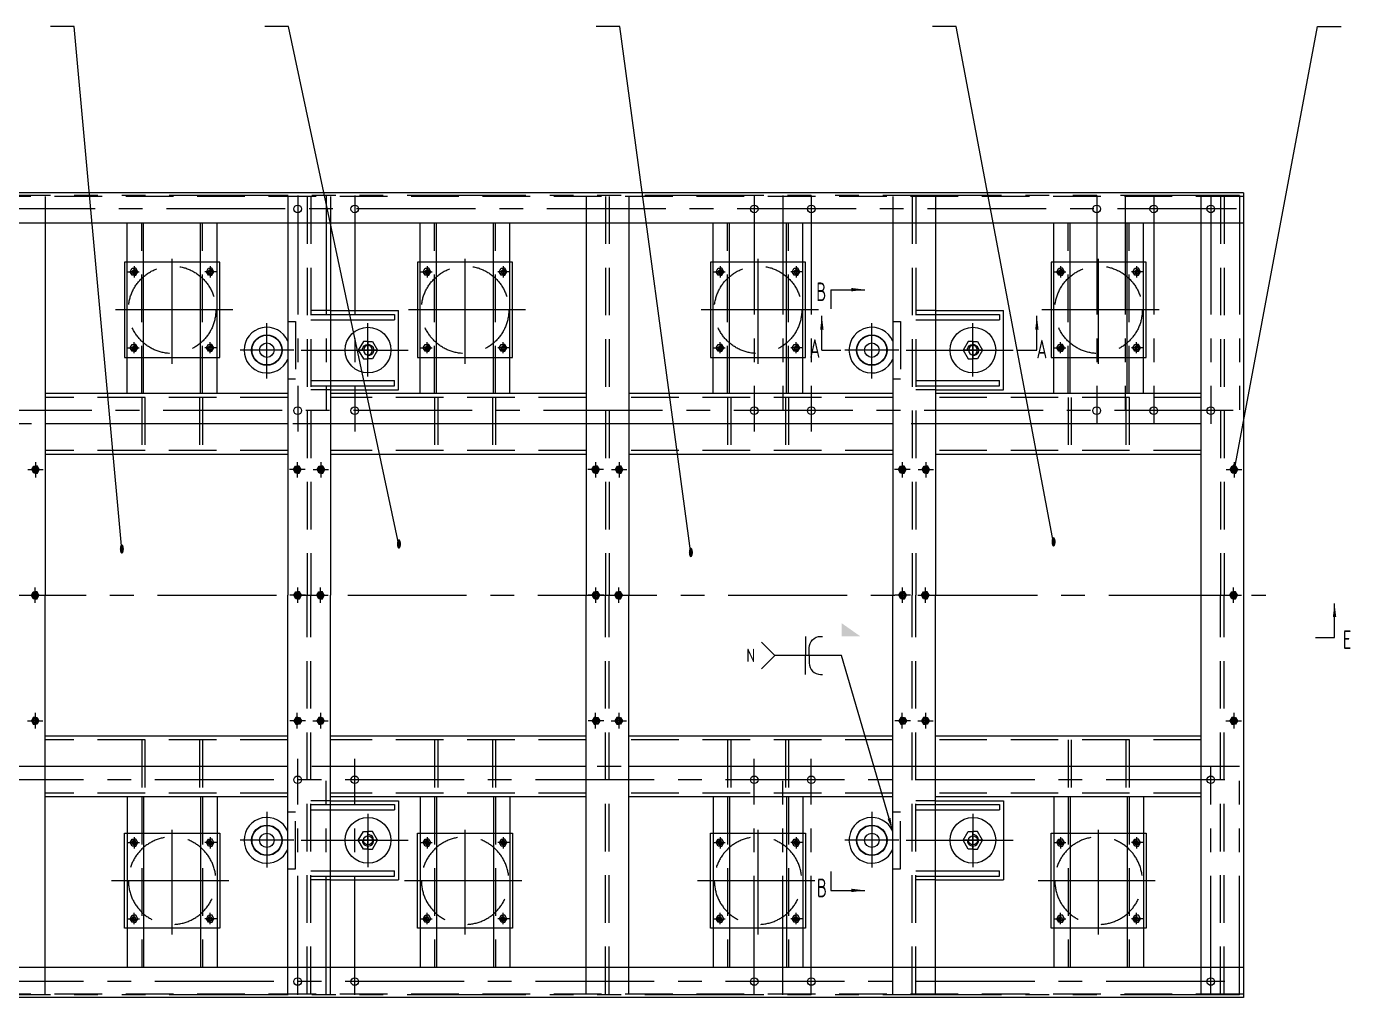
# Model space of a CAD drawing. Header units: millimetres. Extents: x 0 to 10500, y -288 to 7425.
# Drawn here: x 2886 to 6366, y 3422 to 5973 of the extents above; entities that cross this region are included whole.
import ezdxf
from ezdxf.enums import TextEntityAlignment as Align

# ---------------------------------------------------------------- set-up
doc = ezdxf.new("R2010")
doc.units = ezdxf.units.MM
doc.header["$LTSCALE"] = 250
for name, pattern in [('F', [0.75, 0.5, -0.25]), ('G', [2, 1.25, -0.25, 0.25, -0.25]), ('K', [2.5, 1.25, -0.25, 0.25, -0.25, 0.25, -0.25])]:
    doc.linetypes.add(name, pattern=pattern)
for name, color, linetype in [('01', 7, 'Continuous'), ('02', 1, 'Continuous'), ('04', 2, 'F'), ('05', 142, 'G'), ('07', 6, 'K'), ('11', 3, 'Continuous'), ('13', 3, 'Continuous'), ('14', 3, 'Continuous')]:
    doc.layers.add(name, color=color, linetype=linetype)
doc.styles.get("Standard").update_dxf_attribs({"font": 'isocp', "width": 0.707, "bigfont": 'intecad.shx'})

# ---------------------------------------------------------------- blocks, each defined once
blk = doc.blocks.new('*U17')
at = {"layer": '01'}
for p, q in [((0, 10), (-9, 4.8)), ((-9, 4.8), (-9, 0)), ((-9, -4.8), (-9, 0)), ((9, 4.8), (0, 10)), ((9, 0), (9, 4.8)), ((0, -10), (-9, -4.8)), ((9, -4.8), (0, -10)), ((9, 0), (9, -4.8))]:
    blk.add_line(p, q, dxfattribs=at)
blk.add_circle((0, 0), 4.8, dxfattribs=at)
at = {"layer": '02'}
blk.add_arc((0, 0), 6, 266.5577, 182.6113, dxfattribs=at)
at = {"layer": '05'}
for p, q in [((9.6, 0), (-9.8, 0)), ((0, 10.6), (0, -10.5))]:
    blk.add_line(p, q, dxfattribs=at)
blk = doc.blocks.new('dd')
at = {"layer": '01', "color": 7, "linetype": 'Continuous'}
for p, q in [((1485.6, 8179.1), (1235.6, 8179.1)), ((1235.6, 8129.1), (1235.6, 7979.1)), ((1235.6, 7929.1), (1485.6, 7929.1))]:
    blk.add_line(p, q, dxfattribs=at)
blk.add_lwpolyline([(1485.6, 7979.1), (1485.6, 8129.1)], dxfattribs=at)
at = {"layer": '04', "color": 2, "linetype": 'F'}
for p, q in [((1235.6, 8179.1), (1235.6, 8129.1)), ((1485.6, 8129.1), (1485.6, 8179.1)), ((1235.6, 7979.1), (1235.6, 7929.1))]:
    blk.add_line(p, q, dxfattribs=at)
blk.add_lwpolyline([(1485.6, 7929.1), (1485.6, 7979.1)], dxfattribs=at)
blk.add_circle((1360.6, 8054.1), 115, dxfattribs=at)
at = {"layer": '05'}
for p, q in [((1360.6, 7894.9), (1360.6, 8203.2)), ((1246.2, 8154.1), (1275.8, 8154.1)), ((1260.6, 8171.8), (1260.6, 8140.3)), ((1474.9, 8154.1), (1445.3, 8154.1)), ((1460.6, 8171.8), (1460.6, 8140.3)), ((1218.9, 8054.1), (1494.5, 8054.1)), ((1246.2, 7954.1), (1275.8, 7954.1)), ((1260.6, 7936.3), (1260.6, 7967.9)), ((1474.9, 7954.1), (1445.3, 7954.1)), ((1460.6, 7936.3), (1460.6, 7967.9))]:
    blk.add_line(p, q, dxfattribs=at)
at = {"layer": '01', "rotation": 180}
for p in [(1260.6, 8154.1), (1460.6, 8154.1), (1260.6, 7954.1), (1460.6, 7954.1)]:
    blk.add_blockref('*U17', p, dxfattribs=at)
blk = doc.blocks.new('*U21')
at = {"layer": '01'}
for p, q in [((0, 25.4), (-23, 12.1)), ((-23, 12.1), (-23, 0)), ((-23, -12.1), (-23, 0)), ((23, 12.1), (0, 25.4)), ((23, 0), (23, 12.1)), ((0, -25.4), (-23, -12.1)), ((23, -12.1), (0, -25.4)), ((23, 0), (23, -12.1))]:
    blk.add_line(p, q, dxfattribs=at)
blk.add_circle((0, 0), 12, dxfattribs=at)
at = {"layer": '02'}
blk.add_arc((0, 0), 15, 269.245, 180.6744, dxfattribs=at)
at = {"layer": '05'}
for p, q in [((23.2, 0), (-23.3, 0)), ((0, 25.6), (0, -25.7))]:
    blk.add_line(p, q, dxfattribs=at)
blk = doc.blocks.new('434')
at = {"layer": '01', "color": 7, "linetype": 'Continuous'}
blk.add_circle((1232.4, 3521.4), 7, dxfattribs=at)
at = {"layer": '01'}
blk.add_circle((1232.4, 3521.4), 4.8, dxfattribs=at)
at = {"layer": '02'}
blk.add_arc((1232.4, 3521.4), 6, 356.5577, 272.6113, dxfattribs=at)
at = {"layer": '04', "color": 2, "linetype": 'F'}
for p, q in [((1227.5, 3530.4), (1222.4, 3521.4)), ((1222.4, 3521.4), (1227.5, 3512.4)), ((1232.4, 3530.4), (1227.5, 3530.4)), ((1232.4, 3530.4), (1237.2, 3530.4)), ((1237.2, 3530.4), (1242.4, 3521.4)), ((1242.4, 3521.4), (1237.2, 3512.4)), ((1227.5, 3512.4), (1232.4, 3512.4)), ((1237.2, 3512.4), (1232.4, 3512.4))]:
    blk.add_line(p, q, dxfattribs=at)
at = {"layer": '05'}
for p, q in [((1221.8, 3521.4), (1242.9, 3521.4)), ((1232.4, 3530.9), (1232.4, 3511.6))]:
    blk.add_line(p, q, dxfattribs=at)
blk = doc.blocks.new('*U145', base_point=(4664.8, 2544.7))
at = {"layer": '01'}
for p in [(4435.1, 3056.5), (4435.1, 2956.5)]:
    blk.add_line(p, (4435.1, 3006.5), dxfattribs=at)
for points in [[(4445.1, 3006.5), (4445.1, 3026.5, -0.414214), (4475.1, 3056.5), (4480.1, 3056.5)], [(4445.1, 3006.5), (4445.1, 2986.5, 0.414214), (4475.1, 2956.5), (4480.1, 2956.5)]]:
    blk.add_lwpolyline(points, format="xyb", dxfattribs=at)
at = {"layer": '02'}
for points in [[(4319.8, 3041.8), (4355.1, 3006.5), (4319.8, 2971.1)], [(4655, 2578.3), (4530.1, 3006.5), (4355.1, 3006.5)]]:
    blk.add_lwpolyline(points, dxfattribs=at)
blk.add_lwpolyline([(4664.8, 2544.7, 0, 8, 0), (4655, 2578.3, 8, 8, 0)], format="xyseb", dxfattribs=at)
at = {"layer": '13', "width": 1.010989}
blk.add_text('N', height=35, dxfattribs=at).set_placement((4280.1, 2989), (4303.1, 2989), align=Align.FIT)

msp = doc.modelspace()

# ---------------------------------------------------------------- linework, layer by layer
at = {"layer": '01'}
for p, q in [((6084.507, 5535.818), (1262.507, 5535.818)), ((6084.507, 5456.818), (1262.507, 5456.818)), ((2934.507, 5456.818), (2934.507, 4478.818)), ((3572.507, 5456.818), (3572.507, 4478.818)), ((3684.507, 5456.818), (3684.507, 4478.818)), ((4356.507, 5456.818), (4356.507, 4478.818)), ((4468.507, 5456.818), (4468.507, 4478.818)), ((5162.507, 5456.818), (5162.507, 4478.818)), ((5274.507, 5456.818), (5274.507, 4478.818)), ((4999.504, 5281.705), (4999.504, 5231.705)), ((4976.18, 5122.818), (5026.18, 5122.818)), ((5491.315, 5122.818), (5541.315, 5122.818)), ((2934.507, 3500.818), (2934.507, 4478.818)), ((3572.507, 3500.818), (3572.507, 4478.818)), ((3684.507, 3500.818), (3684.507, 4478.818)), ((4356.507, 3500.818), (4356.507, 4478.818)), ((4468.507, 3500.818), (4468.507, 4478.818)), ((5162.507, 3500.818), (5162.507, 4478.818)), ((5274.507, 3500.818), (5274.507, 4478.818)), ((6273.634, 4367.423), (6323.634, 4367.423)), ((4999.504, 3753.173), (4999.504, 3703.173)), ((6084.507, 3500.818), (1262.507, 3500.818)), ((6084.507, 3421.818), (1262.507, 3421.818))]:
    msp.add_line(p, q, dxfattribs=at)
at = {"layer": '01', "color": 7, "linetype": 'Continuous'}
for p, q in [((6084.507, 5535.818), (6084.507, 3421.818)), ((3150.511, 5008.818), (3150.511, 5456.818)), ((3193.511, 5008.818), (3193.511, 5456.818)), ((3343.511, 5008.818), (3343.511, 5456.818)), ((3386.511, 5008.818), (3386.511, 5456.818)), ((3920.511, 5008.818), (3920.511, 5456.818)), ((3963.511, 5008.818), (3963.511, 5456.818)), ((4113.511, 5008.818), (4113.511, 5456.818)), ((4156.511, 5008.818), (4156.511, 5456.818)), ((4690.507, 5008.818), (4690.507, 5456.818)), ((4733.507, 5008.818), (4733.507, 5456.818)), ((4883.507, 5008.818), (4883.507, 5456.818)), ((4926.507, 5008.818), (4926.507, 5456.818)), ((5585.507, 5008.818), (5585.507, 5456.818)), ((5628.507, 5008.818), (5628.507, 5456.818)), ((5778.507, 5008.818), (5778.507, 5456.818)), ((5821.507, 5008.818), (5821.507, 5456.818)), ((5972.507, 5456.818), (5972.507, 3500.818)), ((3684.507, 5226.818), (3863.257, 5226.818)), ((3863.257, 5018.818), (3863.257, 5226.818)), ((5274.507, 5226.818), (5453.257, 5226.818)), ((5453.257, 5018.818), (5453.257, 5226.818)), ((3684.507, 5216.818), (3853.257, 5216.818)), ((3684.507, 5202.818), (3853.257, 5202.818)), ((3853.257, 5216.818), (3853.257, 5202.818)), ((5274.507, 5216.818), (5443.257, 5216.818)), ((5274.507, 5202.818), (5443.257, 5202.818)), ((5443.257, 5216.818), (5443.257, 5202.818)), ((3684.507, 5042.818), (3853.257, 5042.818)), ((3684.507, 5028.818), (3853.257, 5028.818)), ((3684.507, 5018.818), (3863.257, 5018.818)), ((3853.257, 5028.818), (3853.257, 5042.818)), ((5274.507, 5042.818), (5443.257, 5042.818)), ((5274.507, 5028.818), (5443.257, 5028.818)), ((5274.507, 5018.818), (5453.257, 5018.818)), ((5443.257, 5028.818), (5443.257, 5042.818)), ((3572.507, 5008.818), (2934.507, 5008.818)), ((4356.507, 5008.818), (3684.507, 5008.818)), ((5162.507, 5008.818), (4468.507, 5008.818)), ((5972.507, 5008.818), (5274.507, 5008.818)), ((3572.507, 4928.818), (2934.507, 4928.818)), ((4356.507, 4928.818), (3684.507, 4928.818)), ((5162.507, 4928.818), (4468.507, 4928.818)), ((5972.507, 4928.818), (5274.507, 4928.818)), ((3572.507, 4848.818), (2934.507, 4848.818)), ((4356.507, 4848.818), (3684.507, 4848.818)), ((5162.507, 4848.818), (4468.507, 4848.818)), ((5972.507, 4848.818), (5274.507, 4848.818)), ((3572.507, 4108.818), (2934.507, 4108.818)), ((4356.507, 4108.818), (3684.507, 4108.818)), ((5162.507, 4108.818), (4468.507, 4108.818)), ((5972.507, 4108.818), (5274.507, 4108.818)), ((3572.507, 4028.818), (2934.507, 4028.818)), ((4356.507, 4028.818), (3684.507, 4028.818)), ((5162.507, 4028.818), (4468.507, 4028.818)), ((5972.507, 4028.818), (5274.507, 4028.818)), ((3572.507, 3948.818), (2934.507, 3948.818)), ((3150.511, 3948.818), (3150.511, 3500.818)), ((3193.511, 3948.818), (3193.511, 3500.818)), ((3343.511, 3948.818), (3343.511, 3500.818)), ((3386.511, 3948.818), (3386.511, 3500.818)), ((4356.507, 3948.818), (3684.507, 3948.818)), ((3684.507, 3938.818), (3863.257, 3938.818)), ((3863.257, 3938.818), (3863.257, 3730.818)), ((3920.511, 3948.818), (3920.511, 3500.818)), ((3963.511, 3948.818), (3963.511, 3500.818)), ((4113.511, 3948.818), (4113.511, 3500.818)), ((4156.511, 3948.818), (4156.511, 3500.818)), ((5162.507, 3948.818), (4468.507, 3948.818)), ((4690.507, 3948.818), (4690.507, 3500.818)), ((4733.507, 3948.818), (4733.507, 3500.818)), ((4883.507, 3948.818), (4883.507, 3500.818)), ((4926.507, 3948.818), (4926.507, 3500.818)), ((5972.507, 3948.818), (5274.507, 3948.818)), ((5274.507, 3938.818), (5453.257, 3938.818)), ((5453.257, 3938.818), (5453.257, 3730.818)), ((5585.507, 3948.818), (5585.507, 3500.818)), ((5628.507, 3948.818), (5628.507, 3500.818)), ((5778.507, 3948.818), (5778.507, 3500.818)), ((5821.507, 3948.818), (5821.507, 3500.818)), ((3684.507, 3928.818), (3853.257, 3928.818)), ((3684.507, 3914.818), (3853.257, 3914.818)), ((3853.257, 3928.818), (3853.257, 3914.818)), ((5274.507, 3928.818), (5443.257, 3928.818)), ((5274.507, 3914.818), (5443.257, 3914.818)), ((5443.257, 3928.818), (5443.257, 3914.818)), ((3684.507, 3754.818), (3853.257, 3754.818)), ((3684.507, 3740.818), (3853.257, 3740.818)), ((3684.507, 3730.818), (3863.257, 3730.818)), ((3853.257, 3740.818), (3853.257, 3754.818)), ((5274.507, 3754.818), (5443.257, 3754.818)), ((5274.507, 3740.818), (5443.257, 3740.818)), ((5274.507, 3730.818), (5453.257, 3730.818)), ((5443.257, 3740.818), (5443.257, 3754.818))]:
    msp.add_line(p, q, dxfattribs=at)
at = {"layer": '01'}
for centre, radius in [((3598.507, 5493.818), 10), ((3748.507, 5493.818), 10), ((4798.507, 5493.818), 10), ((4948.507, 5493.818), 10), ((5698.507, 5493.818), 10), ((5848.507, 5493.818), 10), ((5998.507, 5493.818), 10), ((3517.507, 5122.818), 40), ((3517.507, 5122.818), 39), ((5107.507, 5122.818), 40), ((5107.507, 5122.818), 39), ((3517.507, 5122.818), 19), ((5107.507, 5122.818), 19), ((3598.507, 4963.818), 10), ((3748.507, 4963.818), 10), ((4798.507, 4963.818), 10), ((4948.507, 4963.818), 10), ((5698.507, 4963.818), 10), ((5848.507, 4963.818), 10), ((5998.507, 4963.818), 10), ((3598.507, 3993.818), 10), ((3748.507, 3993.818), 10), ((4798.507, 3993.818), 10), ((4948.507, 3993.818), 10), ((5998.507, 3993.818), 10), ((3517.507, 3834.818), 40), ((3517.507, 3834.818), 39), ((5107.507, 3834.818), 40), ((5107.507, 3834.818), 39), ((3517.507, 3834.818), 19), ((5107.507, 3834.818), 19), ((3598.507, 3463.818), 10), ((3748.507, 3463.818), 10), ((4798.507, 3463.818), 10), ((4948.507, 3463.818), 10), ((5998.507, 3463.818), 10)]:
    msp.add_circle(centre, radius, dxfattribs=at)
at = {"layer": '01', "color": 7, "linetype": 'Continuous'}
for centre in [(3783.257, 5122.818), (5373.257, 5122.818), (3783.257, 3834.818), (5373.257, 3834.818)]:
    msp.add_circle(centre, 60, dxfattribs=at)
at = {"layer": '01'}
for centre in [(3517.507, 5122.818), (5107.507, 5122.818), (3517.507, 3834.818), (5107.507, 3834.818)]:
    msp.add_arc(centre, 60, 23.556464, 336.443536, dxfattribs=at)
msp.add_solid([(5027.836, 4405.592), (5077.836, 4370.592), (5027.836, 4320.592), (5027.836, 4370.592)], dxfattribs=at)
at = {"layer": '02'}
for p, q in [((3011.039, 5973.238), (2949.039, 5973.238)), ((3136.215, 4598.898), (3011.039, 5973.238)), ((3574.427, 5973.238), (3512.427, 5973.238)), ((3864.606, 4611.045), (3574.427, 5973.238)), ((4444.913, 5973.238), (4382.913, 5973.238)), ((4631.801, 4589.59), (4444.913, 5973.238)), ((5329.154, 5973.238), (5267.154, 5973.238)), ((5585.194, 4616.489), (5329.154, 5973.238)), ((6060.463, 4808.818), (6278.961, 5973.238)), ((6278.961, 5973.238), (6340.961, 5973.238)), ((4999.504, 5281.705), (5089.504, 5281.705)), ((4976.18, 5122.818), (4976.18, 5212.818)), ((5541.315, 5122.818), (5541.315, 5212.818)), ((6323.634, 4367.423), (6323.634, 4457.423)), ((4999.504, 3703.173), (5089.504, 3703.173))]:
    msp.add_line(p, q, dxfattribs=at)
for points in [[(5089.504, 5281.705, 0, 9, 0), (5053.504, 5281.705, 0, 0, 0)], [(4976.18, 5212.818, 0, 9, 0), (4976.18, 5176.818, 0, 0, 0)], [(5541.315, 5212.818, 0, 9, 0), (5541.315, 5176.818, 0, 0, 0)], [(6323.634, 4457.423, 0, 9, 0), (6323.634, 4421.423, 0, 0, 0)], [(5089.504, 3703.173, 0, 9, 0), (5053.504, 3703.173, 0, 0, 0)]]:
    msp.add_lwpolyline(points, format="xyseb", dxfattribs=at)
at = {"layer": '04', "color": 2, "linetype": 'F'}
for p, q in [((6084.507, 5526.818), (1262.507, 5526.818)), ((2934.507, 5526.818), (2934.507, 5456.818)), ((3572.507, 5526.818), (3572.507, 5456.818)), ((3623.757, 5526.818), (3623.757, 4478.818)), ((3633.257, 5526.818), (3633.257, 4478.818)), ((3684.507, 5526.818), (3684.507, 5456.818)), ((4356.507, 5526.818), (4356.507, 5456.818)), ((4407.757, 5526.818), (4407.757, 4478.818)), ((4417.257, 5526.818), (4417.257, 4478.818)), ((4468.507, 5526.818), (4468.507, 5456.818)), ((5162.507, 5526.818), (5162.507, 5456.818)), ((5213.757, 5526.818), (5213.757, 4478.818)), ((5223.257, 5526.818), (5223.257, 4478.818)), ((5274.507, 5526.818), (5274.507, 5456.818)), ((5972.507, 5526.818), (5972.507, 5456.818)), ((6023.757, 5526.818), (6023.757, 4478.818)), ((6033.257, 5526.818), (6033.257, 4478.818)), ((3188.511, 5008.818), (3188.511, 5456.818)), ((3348.511, 5008.818), (3348.511, 5456.818)), ((3958.511, 5008.818), (3958.511, 5456.818)), ((4118.511, 5008.818), (4118.511, 5456.818)), ((4728.507, 5008.818), (4728.507, 5456.818)), ((4888.507, 5008.818), (4888.507, 5456.818)), ((5623.507, 5008.818), (5623.507, 5456.818)), ((5783.507, 5008.818), (5783.507, 5456.818)), ((3572.507, 5197.818), (3592.507, 5197.818)), ((3592.507, 5197.818), (3592.507, 5047.818)), ((3633.257, 5216.818), (3684.507, 5216.818)), ((3633.257, 5202.818), (3684.507, 5202.818)), ((5162.507, 5197.818), (5182.507, 5197.818)), ((5182.507, 5197.818), (5182.507, 5047.818)), ((5223.257, 5216.818), (5274.507, 5216.818)), ((5223.257, 5202.818), (5274.507, 5202.818)), ((3572.507, 5047.818), (3592.507, 5047.818)), ((5162.507, 5047.818), (5182.507, 5047.818)), ((3633.257, 5042.818), (3684.507, 5042.818)), ((3633.257, 5028.818), (3684.507, 5028.818)), ((5223.257, 5042.818), (5274.507, 5042.818)), ((5223.257, 5028.818), (5274.507, 5028.818)), ((3572.507, 4998.818), (2934.507, 4998.818)), ((3188.511, 4998.818), (3188.511, 4858.818)), ((3196.511, 4998.818), (3196.511, 4858.818)), ((3340.511, 4998.818), (3340.511, 4858.818)), ((3348.511, 4998.818), (3348.511, 4858.818)), ((4356.507, 4998.818), (3684.507, 4998.818)), ((3958.511, 4998.818), (3958.511, 4858.818)), ((3966.511, 4998.818), (3966.511, 4858.818)), ((4110.511, 4998.818), (4110.511, 4858.818)), ((4118.511, 4998.818), (4118.511, 4858.818)), ((5162.507, 4998.818), (4468.507, 4998.818)), ((4728.507, 4998.818), (4728.507, 4858.818)), ((4736.507, 4998.818), (4736.507, 4858.818)), ((4880.507, 4998.818), (4880.507, 4858.818)), ((4888.507, 4998.818), (4888.507, 4858.818)), ((5972.507, 4998.818), (5274.507, 4998.818)), ((5623.507, 4998.818), (5623.507, 4858.818)), ((5631.507, 4998.818), (5631.507, 4858.818)), ((5775.507, 4998.818), (5775.507, 4858.818)), ((5783.507, 4998.818), (5783.507, 4858.818)), ((3572.507, 4858.818), (2934.507, 4858.818)), ((4356.507, 4858.818), (3684.507, 4858.818)), ((5162.507, 4858.818), (4468.507, 4858.818)), ((5972.507, 4858.818), (5274.507, 4858.818)), ((3623.757, 3430.818), (3623.757, 4478.818)), ((3633.257, 3430.818), (3633.257, 4478.818)), ((4407.757, 3430.818), (4407.757, 4478.818)), ((4417.257, 3430.818), (4417.257, 4478.818)), ((5213.757, 3430.818), (5213.757, 4478.818)), ((5223.257, 3430.818), (5223.257, 4478.818)), ((6023.757, 3430.818), (6023.757, 4478.818)), ((6033.257, 3430.818), (6033.257, 4478.818)), ((3572.507, 4098.818), (2934.507, 4098.818)), ((3188.511, 4098.818), (3188.511, 3958.818)), ((3196.511, 4098.818), (3196.511, 3958.818)), ((3340.511, 4098.818), (3340.511, 3958.818)), ((3348.511, 4098.818), (3348.511, 3958.818)), ((4356.507, 4098.818), (3684.507, 4098.818)), ((3958.511, 4098.818), (3958.511, 3958.818)), ((3966.511, 4098.818), (3966.511, 3958.818)), ((4110.511, 4098.818), (4110.511, 3958.818)), ((4118.511, 4098.818), (4118.511, 3958.818)), ((5162.507, 4098.818), (4468.507, 4098.818)), ((4728.507, 4098.818), (4728.507, 3958.818)), ((4736.507, 4098.818), (4736.507, 3958.818)), ((4880.507, 4098.818), (4880.507, 3958.818)), ((4888.507, 4098.818), (4888.507, 3958.818)), ((5972.507, 4098.818), (5274.507, 4098.818)), ((5623.507, 4098.818), (5623.507, 3958.818)), ((5631.507, 4098.818), (5631.507, 3958.818)), ((5775.507, 4098.818), (5775.507, 3958.818)), ((5783.507, 4098.818), (5783.507, 3958.818)), ((3572.507, 3958.818), (2934.507, 3958.818)), ((3188.511, 3948.818), (3188.511, 3500.818)), ((3348.511, 3948.818), (3348.511, 3500.818)), ((4356.507, 3958.818), (3684.507, 3958.818)), ((3958.511, 3948.818), (3958.511, 3500.818)), ((4118.511, 3948.818), (4118.511, 3500.818)), ((5162.507, 3958.818), (4468.507, 3958.818)), ((4728.507, 3948.818), (4728.507, 3500.818)), ((4888.507, 3948.818), (4888.507, 3500.818)), ((5972.507, 3958.818), (5274.507, 3958.818)), ((5623.507, 3948.818), (5623.507, 3500.818)), ((5783.507, 3948.818), (5783.507, 3500.818)), ((3572.507, 3909.818), (3592.507, 3909.818)), ((3592.507, 3759.818), (3592.507, 3909.818)), ((3633.257, 3928.818), (3684.507, 3928.818)), ((3633.257, 3914.818), (3684.507, 3914.818)), ((5162.507, 3909.818), (5182.507, 3909.818)), ((5182.507, 3759.818), (5182.507, 3909.818)), ((5223.257, 3928.818), (5274.507, 3928.818)), ((5223.257, 3914.818), (5274.507, 3914.818)), ((3572.507, 3759.818), (3592.507, 3759.818)), ((5162.507, 3759.818), (5182.507, 3759.818)), ((3633.257, 3754.818), (3684.507, 3754.818)), ((3633.257, 3740.818), (3684.507, 3740.818)), ((5223.257, 3754.818), (5274.507, 3754.818)), ((5223.257, 3740.818), (5274.507, 3740.818)), ((2934.507, 3430.818), (2934.507, 3500.818)), ((3572.507, 3430.818), (3572.507, 3500.818)), ((3684.507, 3430.818), (3684.507, 3500.818)), ((4356.507, 3430.818), (4356.507, 3500.818)), ((4468.507, 3430.818), (4468.507, 3500.818)), ((5162.507, 3430.818), (5162.507, 3500.818)), ((5274.507, 3430.818), (5274.507, 3500.818)), ((5972.507, 3500.818), (5972.507, 3430.818)), ((6084.507, 3430.818), (1262.507, 3430.818))]:
    msp.add_line(p, q, dxfattribs=at)
at = {"layer": '04'}
for p, q in [((3684.507, 5226.818), (3633.257, 5226.818)), ((5274.507, 5226.818), (5223.257, 5226.818)), ((3684.507, 5018.818), (3633.257, 5018.818)), ((5274.507, 5018.818), (5223.257, 5018.818)), ((3684.507, 3938.818), (3633.257, 3938.818)), ((5274.507, 3938.818), (5223.257, 3938.818)), ((3684.507, 3730.818), (3633.257, 3730.818)), ((5274.507, 3730.818), (5223.257, 3730.818))]:
    msp.add_line(p, q, dxfattribs=at)
at = {"layer": '05', "color": 4, "linetype": 'G'}
for p, q in [((3598.507, 5528.818), (3598.507, 4908.818)), ((3748.507, 5528.818), (3748.507, 4908.818)), ((4798.507, 5528.818), (4798.507, 4908.818)), ((4948.507, 5528.818), (4948.507, 4908.818)), ((5698.507, 5528.818), (5698.507, 4928.818)), ((5848.507, 5528.818), (5848.507, 4928.818)), ((5998.507, 5528.818), (5998.507, 4928.818)), ((6066.015, 5493.818), (1311.253, 5493.818)), ((3607.501, 5122.818), (3888.657, 5122.818)), ((5197.501, 5122.818), (5478.657, 5122.818)), ((6057.506, 4963.818), (1311.253, 4963.818)), ((3598.507, 3428.818), (3598.507, 4048.818)), ((3748.507, 3428.818), (3748.507, 4048.818)), ((4798.507, 3428.818), (4798.507, 4048.818)), ((4948.507, 3428.818), (4948.507, 4048.818)), ((5998.507, 3428.818), (5998.507, 4028.818)), ((6035.71, 3993.818), (1326.218, 3993.818)), ((3607.501, 3834.818), (3888.657, 3834.818)), ((5197.501, 3834.818), (5478.657, 3834.818)), ((6035.71, 3463.818), (1316.218, 3463.818))]:
    msp.add_line(p, q, dxfattribs=at)
at = {"layer": '05'}
for p, q in [((3517.507, 5048.253), (3517.507, 5194.007)), ((3783.257, 5053.482), (3783.257, 5193.36)), ((5107.507, 5048.253), (5107.507, 5194.007)), ((5373.257, 5053.482), (5373.257, 5193.36)), ((3588.507, 5122.818), (3446.953, 5122.818)), ((5178.507, 5122.818), (5036.953, 5122.818)), ((2889.144, 4808.818), (2929.87, 4808.818)), ((2909.507, 4828.746), (2909.507, 4788.02)), ((3617.87, 4808.818), (3577.144, 4808.818)), ((3597.507, 4828.746), (3597.507, 4788.02)), ((3639.144, 4808.818), (3679.87, 4808.818)), ((3659.507, 4828.746), (3659.507, 4788.02)), ((4401.87, 4808.818), (4361.144, 4808.818)), ((4381.507, 4828.746), (4381.507, 4788.02)), ((4423.144, 4808.818), (4463.87, 4808.818)), ((4443.507, 4828.746), (4443.507, 4788.02)), ((5207.87, 4808.818), (5167.144, 4808.818)), ((5187.507, 4828.746), (5187.507, 4788.02)), ((5229.144, 4808.818), (5269.87, 4808.818)), ((5249.507, 4828.746), (5249.507, 4788.02)), ((6039.144, 4808.818), (6079.87, 4808.818)), ((6059.507, 4828.746), (6059.507, 4788.02)), ((2908.507, 4458.455), (2908.507, 4499.181)), ((3598.507, 4458.455), (3598.507, 4499.181)), ((3658.507, 4458.455), (3658.507, 4499.181)), ((4382.507, 4458.455), (4382.507, 4499.181)), ((4442.507, 4458.455), (4442.507, 4499.181)), ((5188.507, 4458.455), (5188.507, 4499.181)), ((5248.507, 4458.455), (5248.507, 4499.181)), ((6058.507, 4458.455), (6058.507, 4499.181)), ((1230.113, 4478.818), (6142.765, 4478.818)), ((2888.144, 4478.818), (2928.87, 4478.818)), ((3618.87, 4478.818), (3578.144, 4478.818)), ((3638.144, 4478.818), (3678.87, 4478.818)), ((4402.87, 4478.818), (4362.144, 4478.818)), ((4422.144, 4478.818), (4462.87, 4478.818)), ((5208.87, 4478.818), (5168.144, 4478.818)), ((5228.144, 4478.818), (5268.87, 4478.818)), ((6038.144, 4478.818), (6078.87, 4478.818)), ((2888.144, 4148.818), (2928.87, 4148.818)), ((2909.507, 4128.89), (2909.507, 4169.617)), ((3618.87, 4148.818), (3578.144, 4148.818)), ((3597.507, 4128.89), (3597.507, 4169.617)), ((3638.144, 4148.818), (3678.87, 4148.818)), ((3659.507, 4128.89), (3659.507, 4169.617)), ((4402.87, 4148.818), (4362.144, 4148.818)), ((4381.507, 4128.89), (4381.507, 4169.617)), ((4422.144, 4148.818), (4462.87, 4148.818)), ((4443.507, 4128.89), (4443.507, 4169.617)), ((5208.87, 4148.818), (5168.144, 4148.818)), ((5187.507, 4128.89), (5187.507, 4169.617)), ((5228.144, 4148.818), (5268.87, 4148.818)), ((5249.507, 4128.89), (5249.507, 4169.617)), ((6038.144, 4148.818), (6078.87, 4148.818)), ((6059.507, 4128.89), (6059.507, 4169.617)), ((3517.507, 3909.383), (3517.507, 3763.629)), ((3783.257, 3904.154), (3783.257, 3764.276)), ((5107.507, 3909.383), (5107.507, 3763.629)), ((5373.257, 3904.154), (5373.257, 3764.276)), ((3588.507, 3834.818), (3446.953, 3834.818)), ((5178.507, 3834.818), (5036.953, 3834.818))]:
    msp.add_line(p, q, dxfattribs=at)
at = {"layer": '07', "color": 6, "linetype": 'K'}
for p, q in [((6073.507, 5528.818), (1273.507, 5528.818)), ((3673.507, 5528.818), (3673.507, 4928.818)), ((4873.507, 5528.818), (4873.507, 4928.818)), ((5773.507, 5528.818), (5773.507, 4928.818)), ((6073.507, 5528.818), (6073.507, 4928.818)), ((5773.507, 4928.818), (1273.507, 4928.818)), ((6073.507, 4028.818), (1273.507, 4028.818)), ((3673.507, 3428.818), (3673.507, 4028.818)), ((4873.507, 3428.818), (4873.507, 4028.818)), ((6073.507, 3428.818), (6073.507, 4028.818)), ((6073.507, 3428.818), (1273.507, 3428.818))]:
    msp.add_line(p, q, dxfattribs=at)

# ---------------------------------------------------------------- block references
at = {"layer": '01', "rotation": 90}
for p in [(11322.585, 3868.252), (12092.585, 3868.252), (12862.581, 3868.252), (13757.581, 3868.252)]:
    msp.add_blockref('dd', p, dxfattribs=at)
at = {"layer": '01'}
msp.add_blockref('*U145', (5162.507, 3858.797), dxfattribs=at)
at = {"layer": '01', "xscale": -1, "rotation": 270}
for p in [(-4785.563, 2368.252), (-4015.563, 2368.252), (-3245.567, 2368.252), (-2350.567, 2368.252)]:
    msp.add_blockref('dd', p, dxfattribs=at)
at = {"layer": '02', "rotation": 180}
for p in [(4141.874, 8330.185), (4891.874, 8330.185), (5675.874, 8330.185), (6481.874, 8330.185), (7291.874, 8330.185), (4140.874, 8000.185), (4890.874, 8000.185), (5674.874, 8000.185), (6480.874, 8000.185), (7290.874, 8000.185)]:
    msp.add_blockref('434', p, dxfattribs=at)
at = {"layer": '02', "xscale": -1, "rotation": 180}
for p in [(2365.14, 8330.185), (3149.14, 8330.185), (3955.14, 8330.185), (2366.14, 8000.185), (3150.14, 8000.185), (3956.14, 8000.185)]:
    msp.add_blockref('434', p, dxfattribs=at)
at = {"layer": '02', "xscale": -1}
for p in [(4140.874, 627.451), (4890.874, 627.451), (5674.874, 627.451), (6480.874, 627.451), (7290.874, 627.451)]:
    msp.add_blockref('434', p, dxfattribs=at)
at = {"layer": '02'}
for p in [(2366.14, 627.451), (3150.14, 627.451), (3956.14, 627.451)]:
    msp.add_blockref('434', p, dxfattribs=at)
at = {"layer": '14', "xscale": -1, "rotation": 270}
for p in [(3783.257, 5122.818), (5373.257, 5122.818)]:
    msp.add_blockref('*U21', p, dxfattribs=at)
at = {"layer": '14', "rotation": 270}
for p in [(3783.257, 3834.818), (5373.257, 3834.818)]:
    msp.add_blockref('*U21', p, dxfattribs=at)

# ---------------------------------------------------------------- texts
at = {"layer": '02', "width": 0.605172}
for p, p2 in [((6053.306, 4798.34), (6065.306, 4798.34)), ((3130.35, 4587.752), (3142.35, 4587.752)), ((3858.606, 4601.045), (3870.606, 4601.045)), ((4625.912, 4578.623), (4637.912, 4578.623)), ((5579.194, 4606.489), (5591.194, 4606.489))]:
    msp.add_text('●', height=20, dxfattribs=at).set_placement(p, p2, align=Align.FIT)
at = {"layer": '11', "width": 0.707}
for s, p in [('B', (4961.425, 5236.883)), ('A', (4943.71, 5087.913)), ('A', (5540.397, 5086.439)), ('E', (6345.562, 4322.772)), ('B', (4963.138, 3670.588))]:
    msp.add_text(s, height=49, dxfattribs=at).set_placement(p, align=Align.BOTTOM_LEFT)

doc.saveas('drawing.dxf')
